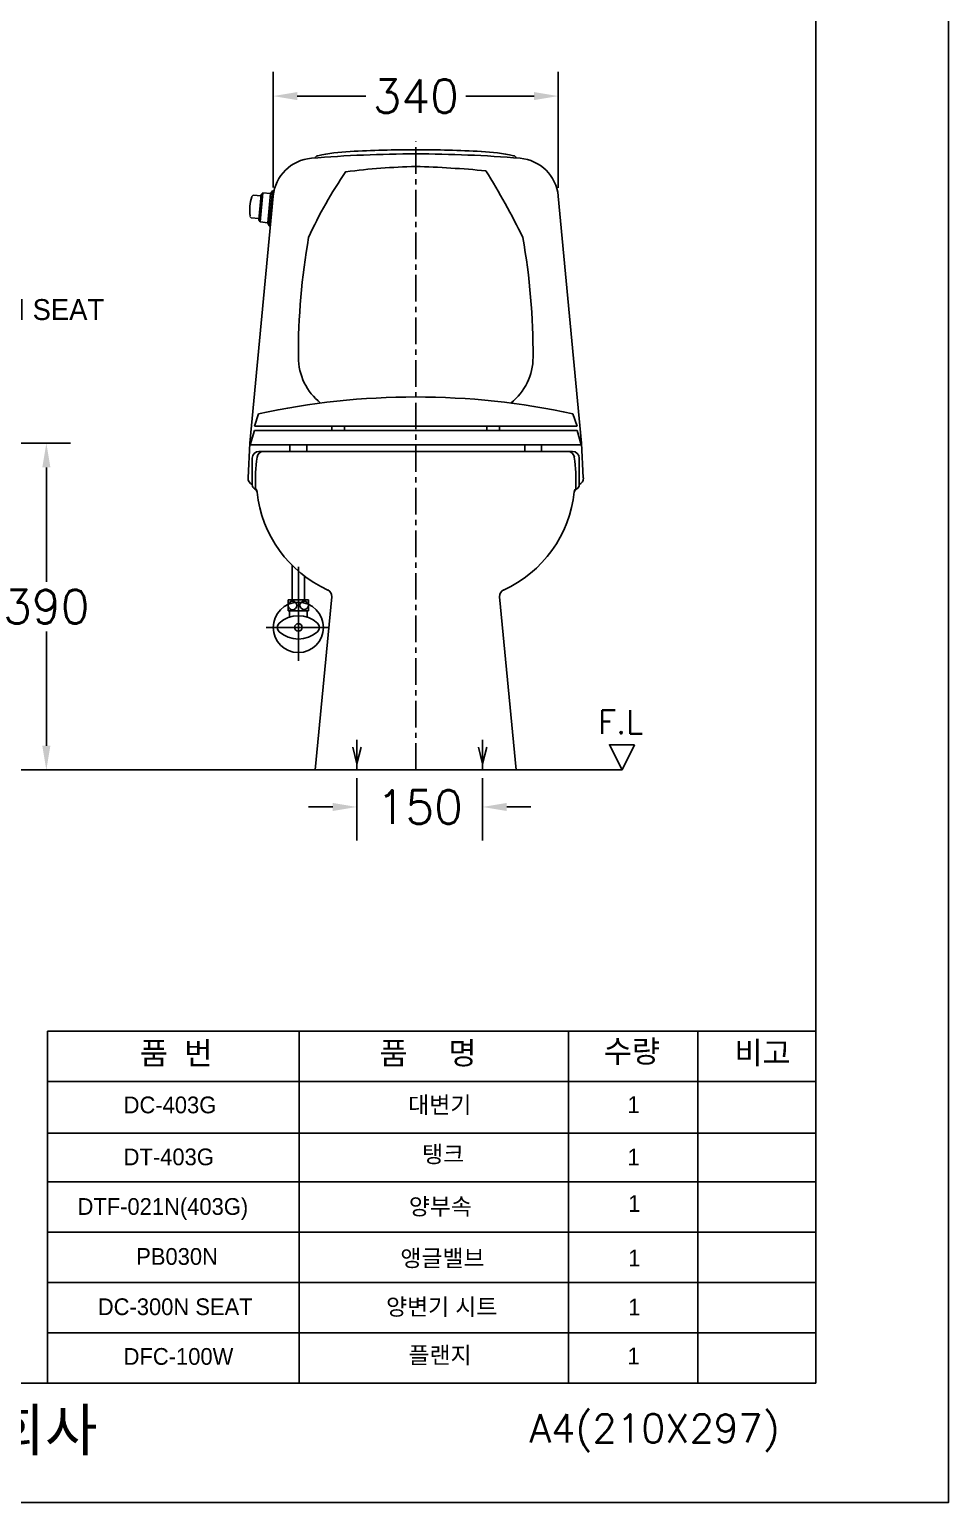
# Model space of a CAD drawing. Extents: x 65933 to 68358, y 58295 to 61726.
# Drawn here: x 67262 to 68358, y 58295 to 60053 of the extents above; entities that cross this region are included whole.
import ezdxf
from ezdxf.lldxf.tags import DXFTag

# ---------------------------------------------------------------- set-up
doc = ezdxf.new("R2010")
doc.units = 0
doc.header["$MEASUREMENT"] = 0
doc.linetypes.add('CENTER', pattern=[50.8, 31.75, -6.35, 6.35, -6.35])
doc.layers.get('Defpoints').update_dxf_attribs({"linetype": 'CONTINUOUS'})
for name, color, linetype in [('4', 3, 'CONTINUOUS'), ('CENTER', 1, 'CONTINUOUS'), ('Dim', 4, 'CONTINUOUS'), ('LAYER_02', 7, 'CONTINUOUS'), ('LINE', 7, 'CONTINUOUS'), ('MAIN', 7, 'CONTINUOUS'), ('YA', 7, 'CONTINUOUS')]:
    doc.layers.add(name, color=color, linetype=linetype)
doc.layers.add('AM_6', color=2, linetype='CONTINUOUS', lineweight=30)
doc.styles.add('h', font='', dxfattribs={"height": 30})
doc.styles.get("Standard").update_dxf_attribs({"font": 'txt.shx', "bigfont": 'ghs.shx'})
doc.styles.add('스타일1', font='txt.shx', dxfattribs={"bigfont": 'ghs.shx'})
doc.styles.get('h').set_extended_font_data('Haansoft Batang')
tags = doc.linetypes.add('Amconstr', pattern=[9999, 9999, 0]).pattern_tags.tags
tags[6:7] = [DXFTag(74, 4), DXFTag(75, 0), DXFTag(340, '0'), DXFTag(46, 1.0), DXFTag(50, 0.0), DXFTag(44, 0.0), DXFTag(45, 0.0)]
tags[4:5] = [DXFTag(74, 4), DXFTag(75, 0), DXFTag(340, '0'), DXFTag(46, 1.0), DXFTag(50, 0.0), DXFTag(44, 0.0), DXFTag(45, 0.0)]
doc.dimstyles.get("Standard").update_dxf_attribs({"dimtxt": 0.18, "dimasz": 0.18, "dimexe": 0.18, "dimexo": 0.0625, "dimgap": 0.09, "dimtad": 0, "dimtih": 1, "dimtoh": 1, "dimdec": 4, "dimzin": 0, "dimdsep": 46, "dimtxsty": 'Standard', "dimcen": 0.09, "dimadec": 0, "dimazin": 0, "dimtfac": 1, "dimtdec": 4, "dimtofl": 0, "dimtmove": 0, "dimatfit": 0, "dimfxl": 0, "dimtolj": 1, "dimtzin": 0, "dimarcsym": 0})

# ---------------------------------------------------------------- blocks, each defined once
blk = doc.blocks.new('*D7')
at = {"layer": 'Defpoints', "color": 0}
for p in [(67238.2, 59559.1), (67173.4, 59169.3), (67282.2, 59169.3)]:
    blk.add_point(p, dxfattribs=at)
at = {"layer": 'Dim', "color": 0, "lineweight": -2}
for p, q in [((67248.2, 59559.1), (67311, 59559.1)), ((67282.2, 59530.3), (67282.2, 59393.8)), ((67282.2, 59198.1), (67282.2, 59334.6)), ((67183.4, 59169.3), (67311, 59169.3))]:
    blk.add_line(p, q, dxfattribs=at)
at = {"layer": 'Dim', "color": 0}
for points in [[(67277.4, 59530.3), (67287, 59530.3), (67282.2, 59559.1)], [(67277.4, 59198.1), (67287, 59198.1), (67282.2, 59169.3)]]:
    blk.add_solid(points, dxfattribs=at)
at = {"layer": 'Dim', "color": 0, "insert": (67282.2, 59364.2), "char_height": 40, "attachment_point": 5}
blk.add_mtext('\\A1;390', dxfattribs=at)
blk = doc.blocks.new('*D15')
at = {"layer": 'Defpoints', "color": 0}
for p in [(67892.8, 59973.3), (67552.7, 59854.2), (67892.8, 59854)]:
    blk.add_point(p, dxfattribs=at)
at = {"layer": 'Dim', "color": 0, "lineweight": -2}
for p, q in [((67552.7, 59864.2), (67552.7, 60002.1)), ((67892.8, 59864), (67892.8, 60002.1)), ((67581.5, 59973.3), (67663.2, 59973.3)), ((67864, 59973.3), (67782.4, 59973.3))]:
    blk.add_line(p, q, dxfattribs=at)
at = {"layer": 'Dim', "color": 0}
for points in [[(67581.5, 59978.1), (67581.5, 59968.5), (67552.7, 59973.3)], [(67864, 59978.1), (67864, 59968.5), (67892.8, 59973.3)]]:
    blk.add_solid(points, dxfattribs=at)
at = {"layer": 'Dim', "color": 0, "insert": (67722.8, 59973.3), "char_height": 40, "attachment_point": 5}
blk.add_mtext('\\A1;340', dxfattribs=at)
blk = doc.blocks.new('*D16')
at = {"layer": 'Defpoints', "color": 0}
for p in [(67652.6, 59169.3), (67802.6, 59169.3), (67802.6, 59125.1)]:
    blk.add_point(p, dxfattribs=at)
at = {"layer": 'Dim', "color": 0, "lineweight": -2}
for p, q in [((67652.6, 59159.3), (67652.6, 59085.1)), ((67802.6, 59159.3), (67802.6, 59085.1)), ((67623.8, 59125.1), (67595, 59125.1)), ((67831.4, 59125.1), (67860.2, 59125.1))]:
    blk.add_line(p, q, dxfattribs=at)
at = {"layer": 'Dim', "color": 0}
for points in [[(67623.8, 59129.9), (67623.8, 59120.3), (67652.6, 59125.1)], [(67831.4, 59129.9), (67831.4, 59120.3), (67802.6, 59125.1)]]:
    blk.add_solid(points, dxfattribs=at)
at = {"layer": 'Dim', "color": 0, "insert": (67727.6, 59125.1), "char_height": 40, "attachment_point": 5}
blk.add_mtext('\\A1;150', dxfattribs=at)

msp = doc.modelspace()

# ---------------------------------------------------------------- linework, layer by layer
at = {"layer": '4', "color": 0}
for p, q in [((67652.6, 59169.3), (67652.6, 59205.2)), ((67802.6, 59169.3), (67802.6, 59205.2))]:
    msp.add_line(p, q, dxfattribs=at)
for points in [[(67647.6, 59196.5), (67652.6, 59176.5), (67657.6, 59196.5)], [(67797.6, 59196.5), (67802.6, 59176.5), (67807.6, 59196.5)]]:
    msp.add_lwpolyline(points, dxfattribs=at)
at = {"layer": 'CENTER', "color": 0, "linetype": 'CENTER'}
msp.add_line((67722.8, 59169.3), (67722.8, 59919.3), dxfattribs=at)
at = {"layer": 'CENTER', "color": 0}
for p, q in [((67582.8, 59411.7), (67582.8, 59299.5)), ((67544.5, 59339.3), (67619.7, 59339.3))]:
    msp.add_line(p, q, dxfattribs=at)
at = {"layer": 'Dim', "color": 0}
for p, q in [((67283.7, 58857.7), (68200.2, 58857.7)), ((67583.9, 58857.7), (67583.9, 58437.7)), ((67905.2, 58857.7), (67905.2, 58437.7)), ((68059.2, 58857.7), (68059.2, 58437.7)), ((67283.7, 58797.7), (68200.2, 58797.7)), ((67283.7, 58735.8), (68200.2, 58735.8)), ((67283.7, 58677.7), (68200.2, 58677.7)), ((67283.7, 58617.7), (68200.2, 58617.7)), ((67283.7, 58557.7), (68200.2, 58557.7))]:
    msp.add_line(p, q, dxfattribs=at)
at = {"layer": 'LINE', "linetype": 'Amconstr'}
for p, q in [((68200.2, 58437.7), (68200.2, 61605.7)), ((67211.7, 58437.7), (67283.7, 58437.7))]:
    msp.add_line(p, q, dxfattribs=at)
at = {"layer": 'MAIN', "color": 0}
for p, q in [((67552.7, 59854), (67524.8, 59559.3)), ((67527.4, 59853.6), (67527.3, 59853.1)), ((67527.4, 59853.6), (67529, 59855)), ((67538.3, 59854.2), (67529, 59855)), ((67535.6, 59825.5), (67538.5, 59855.8)), ((67540.5, 59857.9), (67537.2, 59823.1)), ((67540.5, 59857.9), (67538.5, 59855.8)), ((67549.5, 59857.1), (67540.5, 59857.9)), ((67549.5, 59857.1), (67546.2, 59822.2)), ((67551.8, 59860.4), (67547.8, 59818.6)), ((67553.3, 59860.2), (67549.3, 59818.4)), ((67549.5, 59857.1), (67551.8, 59860.4)), ((67551.8, 59860.4), (67553.3, 59860.2)), ((67892.8, 59854), (67920.7, 59559.3)), ((67525.1, 59829.8), (67525.2, 59830.2)), ((67526.5, 59828.1), (67525.1, 59829.8)), ((67535.8, 59827.2), (67526.5, 59828.1)), ((67537.2, 59823.1), (67535.6, 59825.5)), ((67546.2, 59822.2), (67537.2, 59823.1)), ((67546.2, 59822.2), (67547.8, 59818.6)), ((67549.3, 59818.4), (67547.8, 59818.6)), ((67535.3, 59594.3), (67530.3, 59579.3)), ((67910.3, 59594.3), (67915.3, 59579.3)), ((67525.3, 59557.3), (67530.3, 59574.3)), ((67530.3, 59579.3), (67915.3, 59579.3)), ((67530.3, 59574.3), (67915.3, 59574.3)), ((67622.8, 59579.3), (67622.8, 59574.3)), ((67637.8, 59579.3), (67637.8, 59574.3)), ((67807.8, 59579.3), (67807.8, 59574.3)), ((67822.8, 59579.3), (67822.8, 59574.3)), ((67915.3, 59574.3), (67920.3, 59557.3)), ((67524.8, 59559.3), (67522.8, 59517.7)), ((67525.3, 59557.3), (67920.3, 59557.3)), ((67722.8, 59549.3), (67535.8, 59549.3)), ((67572.8, 59557.3), (67572.8, 59549.3)), ((67572.8, 59549.3), (67592.8, 59549.3)), ((67592.8, 59557.3), (67592.8, 59549.3)), ((67722.8, 59549.3), (67909.8, 59549.3)), ((67852.8, 59557.3), (67852.8, 59549.3)), ((67852.8, 59549.3), (67872.8, 59549.3)), ((67872.8, 59557.3), (67872.8, 59549.3)), ((67920.7, 59559.3), (67922.7, 59517.7)), ((67527.8, 59541.3), (67527.8, 59509.3)), ((67917.8, 59541.3), (67917.8, 59509.3)), ((67575.3, 59413.6), (67575.3, 59372.1)), ((67590.3, 59400.5), (67590.3, 59372.1)), ((67602.8, 59169.3), (67622.7, 59375.9)), ((67842.8, 59169.3), (67822.8, 59375.9)), ((67570.8, 59372.1), (67570.8, 59359.1)), ((67594.8, 59372.1), (67570.8, 59372.1)), ((67594.8, 59359.1), (67570.8, 59359.1)), ((67572.3, 59359.1), (67572.3, 59351.6)), ((67593.3, 59359.1), (67593.3, 59351.6)), ((67594.8, 59372.1), (67594.8, 59359.1)), ((66498.4, 59169.3), (67968.9, 59169.3)), ((67722.8, 59169.3), (67602.8, 59169.3)), ((67722.8, 59169.3), (67842.8, 59169.3))]:
    msp.add_line(p, q, dxfattribs=at)
msp.add_lwpolyline([(67983.9, 59199.3), (67953.9, 59199.3), (67968.9, 59169.3), (67983.9, 59199.3)], dxfattribs=at)
for centre, radius in [((67582.8, 59339.3), 30), ((67575.8, 59365.5), 5), ((67589.7, 59365.7), 5), ((67582.8, 59339.3), 4.5)]:
    msp.add_circle(centre, radius, dxfattribs=at)
for centre, radius, start, end in [((67722.8, 58404.3), 1500, 90, 94.7589), ((67606.8, 59898.3), 4, 101.9117, 162.4334), ((67657.5, 59657.6), 250, 92.991, 101.9117), ((67722.8, 58409.3), 1500, 90, 92.991), ((67722.8, 58409.3), 1500, 87.009, 90), ((67722.8, 58404.3), 1500, 85.2411, 90), ((67788, 59657.6), 250, 78.0883, 87.009), ((67838.8, 59898.3), 4, 17.5666, 78.0883), ((67602.5, 59849.3), 50, 94.7589, 174.4048), ((68051.2, 59597.6), 501, 145.2486, 155.5885), ((67741.7, 59075), 814.5, 91.3298, 97.2001), ((67688.7, 58663.5), 1226.3, 84.4854, 88.4099), ((67088, 59435.2), 847.3, 25.849, 31.9949), ((67843.1, 59849.3), 50, 5.5952, 85.2411), ((67580.4, 59836.6), 55.6, 162.6682, 186.5178), ((68382.8, 59665.1), 800, 169.9587, 180.2477), ((67062.8, 59665.1), 800, 359.7523, 10.0413), ((67652.8, 59662), 70, 180.2477, 231.6602), ((67792.8, 59662), 70, 308.3398, 359.7523), ((67722.8, 58725.4), 888.9, 77.8229, 102.1771), ((67535.8, 59541.3), 8, 90, 180), ((67541.4, 59541.3), 8, 90, 172.2269), ((67904.1, 59541.3), 8, 7.7731, 90), ((67909.8, 59541.3), 8, 0, 90), ((67741.6, 59514), 210, 172.2269, 182.2928), ((67703.9, 59514), 210, 357.7072, 7.7731), ((67530.8, 59517.3), 8, 177.2152, 247.9757), ((67914.8, 59517.3), 8, 292.0243, 2.7848), ((67532.8, 59509.3), 5, 180, 245.5138), ((67528.6, 59500.2), 5, 6.0859, 65.5139), ((67534.7, 59505.7), 3, 182.2928, 219.5891), ((67528.6, 59500.6), 5, 5.9321, 39.5891), ((67677.8, 59516.1), 145, 186.0859, 245.6639), ((67767.7, 59516.1), 145, 294.3361, 354.0679), ((67916.9, 59500.2), 5, 114.4862, 173.9141), ((67916.9, 59500.6), 5, 140.4109, 174.0679), ((67916.9, 59500.6), 5, 140.4109, 174.0679), ((67916.9, 59500.6), 5, 140.4109, 174.0679), ((67916.9, 59500.6), 5, 140.4109, 174.0679), ((67916.9, 59500.6), 5, 140.4109, 174.0679), ((67910.8, 59505.7), 3, 320.4109, 357.7072), ((67912.8, 59509.3), 5, 294.4861, 0), ((67614.7, 59376.7), 8, 354.4925, 65.6639), ((67830.8, 59376.7), 8, 114.3361, 185.5075), ((67564.8, 59339.3), 7, 132.501, 227.499), ((67582.8, 59319.7), 33.6, 47.499, 132.501), ((67600.8, 59339.3), 7, 312.501, 47.499), ((67582.8, 59359), 33.6, 227.499, 312.501)]:
    msp.add_arc(centre, radius, start, end, dxfattribs=at)
at = {"layer": 'YA', "color": 7}
for p, q in [((67283.7, 58437.7), (67283.7, 58857.7)), ((67283.7, 58497.7), (68200.2, 58497.7)), ((67283.7, 58437.7), (68200.2, 58437.7))]:
    msp.add_line(p, q, dxfattribs=at)
at = {"layer": 'YA', "color": 0}
msp.add_lwpolyline([(65932.8, 58295.2), (68358.3, 58295.2), (68358.3, 61725.5), (65932.8, 61725.5)], close=True, dxfattribs=at)

# ---------------------------------------------------------------- texts
at = {"layer": 'AM_6', "color": 0, "insert": (67120.4, 59718.4), "char_height": 25, "attachment_point": 4, "style": 'h'}
msp.add_mtext('{\\fGulim|b0|i0|c129|p50;DC-300N SEAT}', dxfattribs=at)
at = {"layer": 'Dim', "color": 0, "attachment_point": 1, "style": '스타일1'}
for s, insert, char_height in [('{\\fGulim|b0|i0|c129|p50;품  번}', (67393.7, 58844.7), 26.746), ('{\\fGulim|b0|i0|c129|p50;품     명}', (67679.6, 58844.8), 26.746), ('{\\fGulim|b0|i0|c129|p50;수량}', (67947, 58847), 26.746), ('{\\fGulim|b0|i0|c129|p50;비고}', (68103, 58845.1), 26.746), ('{\\fGulim|b0|i0|c129|p50;1\\P}', (67975.3, 58779.9), 20), ('{\\fGulim|b0|i0|c129|p50;1\\P}', (67975.3, 58717.4), 20), ('{\\fGulim|b0|i0|c129|p50;1\\P}', (67976.2, 58661.9), 20), ('{\\fGulim|b0|i0|c129|p50;1\\P}', (67976.3, 58597), 20), ('{\\fGulim|b0|i0|c129|p50;1\\P}', (67976.3, 58538.5), 20), ('{\\fGulim|b0|i0|c129|p50;1\\P}', (67975.3, 58480), 20)]:
    msp.add_mtext(s, dxfattribs=dict(at, insert=insert, char_height=char_height))
for s, insert, char_height, width in [('{\\fGulim|b0|i0|c129|p50;DC-403G}', (67374.4, 58779.6), 20, 147), ('{\\fGulim|b0|i0|c129|p50;대변기}', (67713.9, 58779.6), 20, 147), ('{\\fGulim|b0|i0|c129|p50;탱크}', (67730.4, 58720.8), 20, 147), ('{\\fGulim|b0|i0|c129|p50;DT-403G}', (67374.4, 58717.6), 20, 147), ('{\\fGulim|b0|i0|c129|p50;DTF-021N(403G)}', (67319.4, 58658.4), 20, 147), ('{\\fGulim|b0|i0|c129|p50;양부속}', (67714.6, 58658.5), 20, 290), ('{\\fGulim|b0|i0|c129|p50;PB030N }', (67389.4, 58598.8), 20, 220.877), ('{\\fGulim|b0|i0|c129|p50;앵글밸브}', (67704.5, 58596.8), 20, 315), ('{\\fGulim|b0|i0|c129|p50;DC-300N SEAT}', (67343.6, 58538.8), 20, 220.877), ('{\\fGulim|b0|i0|c129|p50;양변기 시트}', (67687.4, 58538.8), 20, 212), ('{\\fGulim|b0|i0|c129|p50;DFC-100W}', (67374.4, 58479.5), 20, 147), ('{\\fGulim|b0|i0|c129|p50;플랜지}', (67714.1, 58481.1), 20, 212), ('{\\fGulim|b0|i0|c129|p50;       대림통상주식회사\\P}', (66714.2, 58406.8), 50, 1090)]:
    msp.add_mtext(s, dxfattribs=dict(at, insert=insert, char_height=char_height, width=width))
at = {"layer": 'LAYER_02', "color": 0}
msp.add_text('F.L', height=27.99, dxfattribs=at).set_placement((67940.2, 59212.5))
at = {"layer": 'YA', "color": 7}
msp.add_text('A4(210X297)', height=33.819, dxfattribs=at).set_placement((67858.2, 58366.8))

# ---------------------------------------------------------------- dimensions: what is measured, and where the dimension line sits
at = {"layer": 'Dim', "color": 0}
for base, p1, p2, override, picture, middle in [((67892.8, 59973.3), (67552.7, 59854.2), (67892.8, 59854), {"dimscale": 160, "dimtxt": 0.25, "dimgap": 0.06, "dimdec": 0, "dimatfit": 3}, '*D15', (67722.8, 59973.3)), ((67802.6, 59125.1), (67652.6, 59169.3), (67802.6, 59169.3), {"dimscale": 160, "dimtxt": 0.25, "dimexe": 0.25, "dimgap": 0.06, "dimdec": 0, "dimatfit": 3}, '*D16', (67727.6, 59125.1))]:
    dim = msp.add_linear_dim(base=base, p1=p1, p2=p2, dimstyle='Standard', override=override, dxfattribs=at)
    dim.commit()
    dim.dimension.update_dxf_attribs({"geometry": picture, "text_midpoint": middle})
dim = msp.add_linear_dim(base=(67282.2, 59169.3), p1=(67238.2, 59559.1), p2=(67173.4, 59169.3), angle=90, dimstyle='Standard', override={"dimscale": 160, "dimtxt": 0.25, "dimgap": 0.06, "dimdec": 0, "dimatfit": 3}, dxfattribs=at)
dim.commit()
dim.dimension.update_dxf_attribs({"geometry": '*D7', "text_midpoint": (67282.2, 59364.2), "dimtype": 160})

doc.saveas('drawing.dxf')
